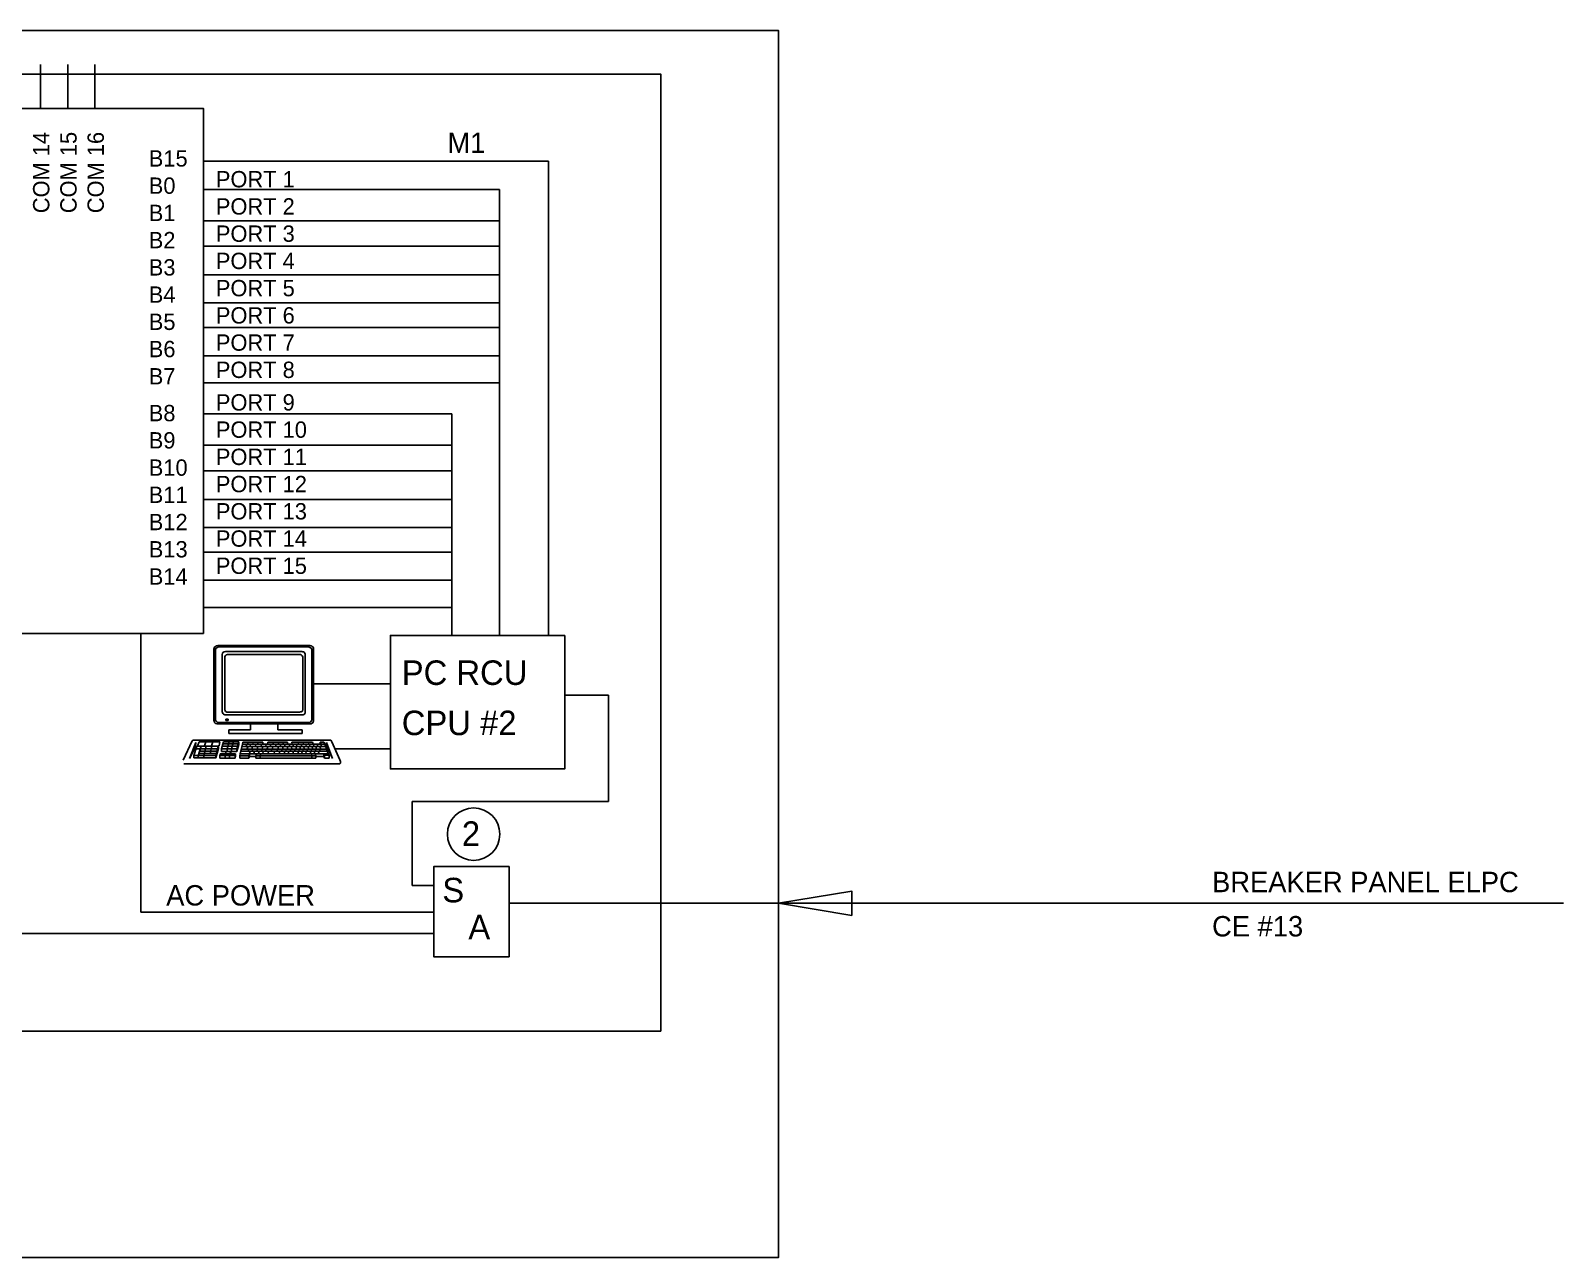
# Model space of a CAD drawing. Extents: x 0 to 2.83, y 0 to 1.83.
# Drawn here: x 0.94 to 1.721, y 0.709 to 1.335 of the extents above; entities that cross this region are included whole.
import ezdxf

# ---------------------------------------------------------------- set-up
doc = ezdxf.new("R2010")
doc.units = 0
for name, color, linetype in [('--ANNO-TEXT', 7, 'Continuous'), ('G-OBJT-NEW', 7, 'Continuous'), ('Q-SCEM', 7, 'Continuous')]:
    doc.layers.add(name, color=color, linetype=linetype)

msp = doc.modelspace()

# ---------------------------------------------------------------- linework, layer by layer
at = {"layer": 'G-OBJT-NEW'}
for p, q in [((0.94479, 1.31732), (0.94479, 1.2949)), ((0.95875, 1.31732), (0.95875, 1.2949)), ((0.97252, 1.31732), (0.97252, 1.2949)), ((1.02785, 1.26803), (1.20382, 1.26803)), ((1.20382, 1.02619), (1.20382, 1.26803)), ((1.17882, 1.25361), (1.02785, 1.25361)), ((1.17882, 1.02641), (1.17882, 1.25361)), ((1.17882, 1.23763), (1.02785, 1.23763)), ((1.17882, 1.22466), (1.02785, 1.22466)), ((1.17882, 1.21005), (1.02785, 1.21005)), ((1.17882, 1.1957), (1.02785, 1.1957)), ((1.17882, 1.18316), (1.02785, 1.18316)), ((1.17882, 1.16881), (1.02785, 1.16881)), ((1.17882, 1.15489), (1.02785, 1.15489)), ((1.20382, 1.02612), (1.20382, 1.14856)), ((1.15455, 1.13908), (1.02785, 1.13908)), ((1.15455, 1.02641), (1.15455, 1.13908)), ((1.15455, 1.12311), (1.02785, 1.12311)), ((1.15455, 1.11013), (1.02785, 1.11013)), ((1.15455, 1.09553), (1.02785, 1.09553)), ((1.15455, 1.08118), (1.02785, 1.08118)), ((1.15455, 1.06863), (1.02785, 1.06863)), ((1.15455, 1.05428), (1.02785, 1.05428)), ((1.15455, 1.04036), (1.02785, 1.04036)), ((0.99593, 1.02716), (0.99593, 0.88496)), ((1.0334, 1.01961), (1.03327, 1.01919)), ((1.03327, 1.01919), (1.03327, 0.9829)), ((1.03356, 1.02013), (1.0334, 1.01961)), ((1.03373, 1.02031), (1.03356, 1.02013)), ((1.03398, 1.02053), (1.03373, 1.02031)), ((1.0345, 1.02083), (1.03398, 1.02053)), ((1.03412, 1.01897), (1.03401, 1.01853)), ((1.03401, 1.01853), (1.03401, 0.98353)), ((1.03426, 1.01944), (1.03412, 1.01897)), ((1.03444, 1.01961), (1.03426, 1.01944)), ((1.03469, 1.01987), (1.03444, 1.01961)), ((1.0352, 1.021), (1.0345, 1.02083)), ((1.0352, 1.02012), (1.03469, 1.01987)), ((1.08215, 1.021), (1.0352, 1.021)), ((1.03586, 1.02028), (1.0352, 1.02012)), ((1.08136, 1.02028), (1.03586, 1.02028)), ((1.0376, 1.0168), (1.03751, 1.01656)), ((1.03751, 1.01656), (1.03751, 0.9874)), ((1.03767, 1.0172), (1.0376, 1.0168)), ((1.03785, 1.01738), (1.03767, 1.0172)), ((1.03817, 1.01762), (1.03785, 1.01738)), ((1.03852, 1.01778), (1.03817, 1.01762)), ((1.03908, 1.01786), (1.03852, 1.01778)), ((1.07814, 1.01786), (1.03908, 1.01786)), ((1.03944, 1.01621), (1.03908, 1.01597)), ((1.0397, 1.01629), (1.03944, 1.01621)), ((1.04023, 1.01645), (1.0397, 1.01629)), ((1.07706, 1.01645), (1.04023, 1.01645)), ((1.07746, 1.01637), (1.07706, 1.01645)), ((1.0778, 1.01621), (1.07746, 1.01637)), ((1.07832, 1.0158), (1.0778, 1.01621)), ((1.07854, 1.01778), (1.07814, 1.01786)), ((1.07897, 1.0177), (1.07854, 1.01778)), ((1.07922, 1.01753), (1.07897, 1.0177)), ((1.07949, 1.01726), (1.07922, 1.01753)), ((1.07976, 1.0168), (1.07949, 1.01726)), ((1.07984, 1.01645), (1.07976, 1.0168)), ((1.07984, 1.01637), (1.07984, 1.01645)), ((1.07984, 0.98724), (1.07984, 1.01637)), ((1.08184, 1.02018), (1.08136, 1.02028)), ((1.08216, 1.02005), (1.08184, 1.02018)), ((1.08267, 1.02089), (1.08215, 1.021)), ((1.08244, 1.01987), (1.08216, 1.02005)), ((1.0828, 1.01961), (1.08244, 1.01987)), ((1.08299, 1.02075), (1.08267, 1.02089)), ((1.08312, 1.01909), (1.0828, 1.01961)), ((1.08327, 1.02053), (1.08299, 1.02075)), ((1.08322, 1.01862), (1.08312, 1.01909)), ((1.08322, 0.98361), (1.08322, 1.01862)), ((1.08362, 1.02031), (1.08327, 1.02053)), ((1.08398, 1.01978), (1.08362, 1.02031)), ((1.08404, 1.01926), (1.08398, 1.01978)), ((1.08404, 0.98297), (1.08404, 1.01926)), ((1.03894, 1.01572), (1.03879, 1.01529)), ((1.03879, 1.01529), (1.03879, 1.0152)), ((1.03879, 1.0152), (1.03879, 0.98824)), ((1.03908, 1.01597), (1.03894, 1.01572)), ((1.07854, 1.01529), (1.07832, 1.0158)), ((1.07854, 0.98867), (1.07854, 1.01529)), ((1.12326, 1.00145), (1.08404, 1.00145)), ((1.23436, 0.9957), (1.21215, 0.9957)), ((1.23436, 0.9957), (1.23436, 0.94143)), ((1.03751, 0.9874), (1.03751, 0.98707)), ((1.03751, 0.98707), (1.0376, 0.98673)), ((1.0376, 0.98673), (1.03785, 0.98626)), ((1.03785, 0.98626), (1.03808, 0.98601)), ((1.03808, 0.98601), (1.03844, 0.98585)), ((1.03844, 0.98585), (1.03884, 0.98566)), ((1.03879, 0.98824), (1.03884, 0.98801)), ((1.03884, 0.98801), (1.03903, 0.98775)), ((1.03884, 0.98566), (1.0392, 0.98559)), ((1.03903, 0.98775), (1.0392, 0.9874)), ((1.0392, 0.9874), (1.03928, 0.98724)), ((1.0392, 0.98559), (1.07798, 0.98559)), ((1.03928, 0.98724), (1.03954, 0.98717)), ((1.03954, 0.98717), (1.03987, 0.98698)), ((1.03987, 0.98698), (1.07694, 0.98698)), ((1.07694, 0.98698), (1.07732, 0.98707)), ((1.07732, 0.98707), (1.07778, 0.98711)), ((1.07778, 0.98711), (1.07814, 0.98724)), ((1.07798, 0.98559), (1.07825, 0.98559)), ((1.07814, 0.98724), (1.07836, 0.98748)), ((1.07825, 0.98559), (1.07874, 0.98566)), ((1.07836, 0.98748), (1.07846, 0.98764)), ((1.07846, 0.98764), (1.07848, 0.98789)), ((1.07848, 0.98789), (1.07854, 0.98808)), ((1.07854, 0.98858), (1.07854, 0.98867)), ((1.07854, 0.98808), (1.07854, 0.98858)), ((1.07874, 0.98566), (1.07909, 0.98585)), ((1.07909, 0.98585), (1.07941, 0.98601)), ((1.07941, 0.98601), (1.07967, 0.98634)), ((1.07967, 0.98634), (1.07976, 0.98665)), ((1.07976, 0.98665), (1.07984, 0.98691)), ((1.07984, 0.98691), (1.07984, 0.98724)), ((1.03327, 0.9829), (1.0334, 0.98246)), ((1.0334, 0.98246), (1.03348, 0.98194)), ((1.03348, 0.98194), (1.03366, 0.98161)), ((1.03366, 0.98161), (1.0341, 0.98125)), ((1.03401, 0.98353), (1.03412, 0.98312)), ((1.0341, 0.98125), (1.03478, 0.98106)), ((1.03412, 0.98312), (1.0342, 0.9826)), ((1.0342, 0.9826), (1.03453, 0.98226)), ((1.03453, 0.98226), (1.03494, 0.98194)), ((1.03478, 0.98106), (1.03502, 0.98101)), ((1.03494, 0.98194), (1.03546, 0.98177)), ((1.03502, 0.98101), (1.08232, 0.98101)), ((1.03546, 0.98177), (1.03572, 0.98168)), ((1.03572, 0.98168), (1.08153, 0.98168)), ((1.04052, 0.98335), (1.03935, 0.98335)), ((1.03935, 0.98335), (1.03935, 0.98275)), ((1.03935, 0.98275), (1.04052, 0.98275)), ((1.04052, 0.98275), (1.04052, 0.98335)), ((1.04081, 0.97618), (1.04081, 0.97794)), ((1.04081, 0.97794), (1.05184, 0.97794)), ((1.05184, 0.97794), (1.05184, 0.98101)), ((1.06582, 0.98101), (1.06582, 0.97794)), ((1.06582, 0.97794), (1.07831, 0.97794)), ((1.07831, 0.97794), (1.07831, 0.97618)), ((1.08153, 0.98168), (1.08208, 0.98177)), ((1.08208, 0.98177), (1.08252, 0.98202)), ((1.08232, 0.98101), (1.08291, 0.98106)), ((1.08252, 0.98202), (1.0828, 0.98226)), ((1.0828, 0.98226), (1.08304, 0.98269)), ((1.08291, 0.98106), (1.08335, 0.98133)), ((1.08304, 0.98269), (1.08312, 0.98302)), ((1.08312, 0.98302), (1.08322, 0.98353)), ((1.08335, 0.98133), (1.08362, 0.9816)), ((1.08362, 0.9816), (1.08387, 0.98202)), ((1.08387, 0.98202), (1.08398, 0.98234)), ((1.08398, 0.98234), (1.08404, 0.98292)), ((1.02219, 0.97229), (1.01762, 0.96244)), ((1.02399, 0.97155), (1.0208, 0.96343)), ((1.02234, 0.97252), (1.02219, 0.97229)), ((1.02243, 0.97265), (1.02234, 0.97252)), ((1.02279, 0.97278), (1.02243, 0.97265)), ((1.09232, 0.97278), (1.02279, 0.97278)), ((1.02457, 0.9697), (1.02302, 0.9649)), ((1.02311, 0.96812), (1.02385, 0.97017)), ((1.02385, 0.97017), (1.02399, 0.97084)), ((1.02399, 0.97084), (1.02406, 0.9715)), ((1.03547, 0.9697), (1.02457, 0.9697)), ((1.02494, 0.96973), (1.02575, 0.9719)), ((1.02666, 0.96968), (1.02522, 0.96477)), ((1.02575, 0.9719), (1.03631, 0.9719)), ((1.02937, 0.96959), (1.02804, 0.96479)), ((1.02915, 0.9719), (1.02849, 0.96979)), ((1.03223, 0.96968), (1.03133, 0.9659)), ((1.03262, 0.97186), (1.03199, 0.96973)), ((1.03418, 0.9649), (1.03542, 0.96968)), ((1.03542, 0.96977), (1.03565, 0.96977)), ((1.0355, 0.96961), (1.0355, 0.96973)), ((1.0355, 0.96852), (1.0355, 0.96961)), ((1.03565, 0.96977), (1.03578, 0.96977)), ((1.03631, 0.9719), (1.03585, 0.96973)), ((1.03812, 0.97179), (1.03716, 0.96821)), ((1.03773, 0.96968), (1.03765, 0.96968)), ((1.04529, 0.96968), (1.03773, 0.96968)), ((1.03796, 0.97076), (1.03784, 0.97076)), ((1.04551, 0.97076), (1.03796, 0.97076)), ((1.04587, 0.97179), (1.03812, 0.97179)), ((1.041, 0.97179), (1.03993, 0.9682)), ((1.07831, 0.97618), (1.04081, 0.97618)), ((1.04324, 0.97179), (1.04225, 0.9682)), ((1.04492, 0.96821), (1.04587, 0.97177)), ((1.04587, 0.97045), (1.04494, 0.96695)), ((1.04587, 0.97179), (1.04587, 0.97045)), ((1.04777, 0.97072), (1.04662, 0.96579)), ((1.04778, 0.96955), (1.04767, 0.96955)), ((1.04804, 0.97167), (1.04773, 0.97063)), ((1.04786, 0.97072), (1.04777, 0.97072)), ((1.09006, 0.96955), (1.04778, 0.96955)), ((1.08971, 0.97072), (1.04786, 0.97072)), ((1.05814, 0.97167), (1.04804, 0.97167)), ((1.04997, 0.97076), (1.04968, 0.96961)), ((1.05067, 0.96959), (1.05008, 0.96818)), ((1.05068, 0.97168), (1.05038, 0.97071)), ((1.05196, 0.97072), (1.05168, 0.96961)), ((1.05289, 0.96961), (1.05257, 0.96818)), ((1.05328, 0.97167), (1.05301, 0.97071)), ((1.05467, 0.97072), (1.05443, 0.96959)), ((1.05564, 0.96959), (1.05523, 0.96814)), ((1.05579, 0.97168), (1.05552, 0.97071)), ((1.05743, 0.97072), (1.05727, 0.96959)), ((1.05819, 0.96961), (1.0579, 0.9682)), ((1.05793, 0.97063), (1.05814, 0.97167)), ((1.05821, 0.97168), (1.05821, 0.97084)), ((1.05821, 0.97084), (1.05821, 0.97071)), ((1.05993, 0.97072), (1.05977, 0.96959)), ((1.0607, 0.96952), (1.06041, 0.96827)), ((1.06073, 0.97167), (1.06058, 0.97071)), ((1.0608, 0.97167), (1.06073, 0.97167)), ((1.07072, 0.97167), (1.0608, 0.97167)), ((1.06215, 0.97072), (1.06203, 0.96961)), ((1.06328, 0.96961), (1.06317, 0.9682)), ((1.06345, 0.97167), (1.0634, 0.9708)), ((1.06484, 0.97072), (1.06479, 0.96961)), ((1.06603, 0.96961), (1.066, 0.9682)), ((1.06615, 0.97167), (1.06612, 0.9708)), ((1.06722, 0.97076), (1.06722, 0.96968)), ((1.06722, 0.96968), (1.06722, 0.96952)), ((1.06831, 0.96952), (1.06831, 0.96821)), ((1.06849, 0.97167), (1.06849, 0.9708)), ((1.06945, 0.97062), (1.06945, 0.96953)), ((1.07069, 0.96953), (1.07072, 0.96812)), ((1.07072, 0.9716), (1.07072, 0.97167)), ((1.07072, 0.97072), (1.07072, 0.9716)), ((1.07174, 0.97071), (1.07177, 0.96953)), ((1.07218, 0.97299), (1.07218, 0.97281)), ((1.07284, 0.96953), (1.07295, 0.96818)), ((1.07304, 0.97172), (1.07317, 0.97071)), ((1.07313, 0.97172), (1.07304, 0.97172)), ((1.08357, 0.97172), (1.07313, 0.97172)), ((1.07363, 0.97071), (1.07371, 0.96959)), ((1.07512, 0.96953), (1.07526, 0.96818)), ((1.07539, 0.97072), (1.0755, 0.96961)), ((1.07619, 0.97162), (1.07631, 0.97063)), ((1.07716, 0.96952), (1.07726, 0.96818)), ((1.07777, 0.97076), (1.07787, 0.96961)), ((1.07881, 0.97168), (1.07894, 0.97063)), ((1.07914, 0.96952), (1.0793, 0.96827)), ((1.08017, 0.97071), (1.08027, 0.96961)), ((1.0813, 0.96953), (1.08153, 0.96823)), ((1.08144, 0.97162), (1.08158, 0.97072)), ((1.08193, 0.97071), (1.08212, 0.96961)), ((1.08327, 0.96942), (1.08356, 0.96823)), ((1.08383, 0.97071), (1.08357, 0.97172)), ((1.08407, 0.97063), (1.08427, 0.96959)), ((1.08519, 0.96942), (1.08551, 0.96814)), ((1.08595, 0.97071), (1.08627, 0.96955)), ((1.08728, 0.96953), (1.0877, 0.96818)), ((1.08739, 0.97167), (1.08739, 0.97071)), ((1.08935, 0.97167), (1.08739, 0.97167)), ((1.08772, 0.9708), (1.08739, 0.97162)), ((1.08772, 0.97062), (1.08818, 0.96953)), ((1.08977, 0.9708), (1.08935, 0.97167)), ((1.09156, 0.96579), (1.08973, 0.9708)), ((1.09059, 0.97084), (1.09057, 0.9715)), ((1.09059, 0.97155), (1.09378, 0.96343)), ((1.09077, 0.97017), (1.09059, 0.97084)), ((1.09144, 0.96812), (1.09077, 0.97017)), ((1.09256, 0.97278), (1.09232, 0.97278)), ((1.09288, 0.97264), (1.09256, 0.97278)), ((1.09316, 0.97216), (1.09288, 0.97264)), ((1.0933, 0.97193), (1.09316, 0.97216)), ((1.09739, 0.96268), (1.0933, 0.97193)), ((1.0208, 0.96343), (1.02195, 0.96557)), ((1.02195, 0.96557), (1.02311, 0.96812)), ((1.02302, 0.9649), (1.03394, 0.9649)), ((1.02303, 0.9649), (1.02303, 0.96365)), ((1.02303, 0.96365), (1.03416, 0.96365)), ((1.02423, 0.96834), (1.03471, 0.96834)), ((1.02522, 0.96477), (1.02522, 0.96371)), ((1.02522, 0.96371), (1.02525, 0.96361)), ((1.02601, 0.9659), (1.02558, 0.9659)), ((1.03467, 0.96702), (1.02587, 0.96702)), ((1.03441, 0.9659), (1.02601, 0.9659)), ((1.02804, 0.96479), (1.02804, 0.96374)), ((1.02804, 0.96374), (1.02804, 0.96358)), ((1.03394, 0.9649), (1.03418, 0.9649)), ((1.03416, 0.96365), (1.03423, 0.96365)), ((1.0342, 0.96476), (1.0342, 0.9648)), ((1.0342, 0.96358), (1.0342, 0.96476)), ((1.03423, 0.96365), (1.0355, 0.96852)), ((1.03471, 0.96834), (1.03503, 0.96834)), ((1.03619, 0.96471), (1.03649, 0.96573)), ((1.04403, 0.96488), (1.03619, 0.96488)), ((1.03619, 0.96457), (1.03619, 0.96471)), ((1.03619, 0.96353), (1.03619, 0.96457)), ((1.03629, 0.96353), (1.03619, 0.96353)), ((1.0441, 0.96353), (1.03629, 0.96353)), ((1.03661, 0.96579), (1.03649, 0.96579)), ((1.04427, 0.96579), (1.03661, 0.96579)), ((1.03716, 0.96821), (1.04492, 0.96821)), ((1.03717, 0.9681), (1.03717, 0.9682)), ((1.03717, 0.96696), (1.03717, 0.9681)), ((1.03722, 0.96696), (1.03717, 0.96696)), ((1.04484, 0.96821), (1.03718, 0.96821)), ((1.04494, 0.96696), (1.03722, 0.96696)), ((1.03954, 0.96689), (1.0389, 0.96471)), ((1.0389, 0.96471), (1.0389, 0.96349)), ((1.03956, 0.96689), (1.03954, 0.96689)), ((1.04181, 0.96689), (1.03956, 0.96689)), ((1.03993, 0.9682), (1.03993, 0.96705)), ((1.03993, 0.96705), (1.03993, 0.96697)), ((1.04121, 0.96473), (1.04181, 0.96689)), ((1.04121, 0.96353), (1.04121, 0.96473)), ((1.04187, 0.96687), (1.04181, 0.9659)), ((1.04181, 0.9659), (1.04181, 0.96579)), ((1.04225, 0.9682), (1.04225, 0.96705)), ((1.04225, 0.96705), (1.04225, 0.96697)), ((1.0443, 0.96577), (1.044, 0.96471)), ((1.044, 0.96471), (1.044, 0.96349)), ((1.04428, 0.96457), (1.0441, 0.96353)), ((1.04428, 0.96577), (1.04428, 0.96457)), ((1.04494, 0.96811), (1.04494, 0.96818)), ((1.04494, 0.96695), (1.04494, 0.96811)), ((1.04641, 0.96476), (1.04665, 0.96581)), ((1.0465, 0.96476), (1.04641, 0.96476)), ((1.04649, 0.96479), (1.04649, 0.96357)), ((1.04649, 0.96357), (1.05105, 0.96357)), ((1.05108, 0.96476), (1.0465, 0.96476)), ((1.04662, 0.96579), (1.09138, 0.96579)), ((1.04709, 0.96708), (1.04691, 0.96708)), ((1.09105, 0.96708), (1.04709, 0.96708)), ((1.09073, 0.96818), (1.04721, 0.96818)), ((1.05108, 0.96818), (1.05064, 0.96708)), ((1.05105, 0.96357), (1.05112, 0.96357)), ((1.05137, 0.96573), (1.05108, 0.96476)), ((1.05112, 0.96477), (1.05112, 0.96374)), ((1.05112, 0.96357), (1.05133, 0.96445)), ((1.05112, 0.96374), (1.05112, 0.96357)), ((1.05179, 0.96701), (1.05137, 0.9659)), ((1.05137, 0.96442), (1.05137, 0.96573)), ((1.05151, 0.96442), (1.05137, 0.96442)), ((1.0546, 0.96442), (1.05151, 0.96442)), ((1.05303, 0.96818), (1.05277, 0.9671)), ((1.05386, 0.96705), (1.05351, 0.9659)), ((1.0546, 0.96479), (1.0551, 0.96581)), ((1.0546, 0.96479), (1.085, 0.96479)), ((1.0546, 0.96468), (1.0546, 0.96479)), ((1.0546, 0.96353), (1.0546, 0.96468)), ((1.05467, 0.96353), (1.0546, 0.96353)), ((1.08525, 0.96353), (1.05467, 0.96353)), ((1.05548, 0.96818), (1.05516, 0.9671)), ((1.05627, 0.96701), (1.05595, 0.9659)), ((1.05714, 0.96577), (1.05681, 0.96476)), ((1.05681, 0.96476), (1.05681, 0.96371)), ((1.05681, 0.96371), (1.05681, 0.96366)), ((1.05767, 0.9682), (1.05762, 0.96714)), ((1.05843, 0.96705), (1.05819, 0.96577)), ((1.05993, 0.9682), (1.05977, 0.96714)), ((1.06109, 0.96701), (1.06088, 0.9659)), ((1.06269, 0.9682), (1.0626, 0.9671)), ((1.06407, 0.9671), (1.06401, 0.96573)), ((1.06547, 0.96818), (1.06542, 0.96708)), ((1.06668, 0.96708), (1.06664, 0.96577)), ((1.06793, 0.96823), (1.06793, 0.96719)), ((1.06793, 0.96719), (1.06793, 0.96705)), ((1.06831, 0.96821), (1.06831, 0.96814)), ((1.06919, 0.96705), (1.06919, 0.96581)), ((1.06998, 0.96818), (1.07005, 0.9671)), ((1.07128, 0.96714), (1.07133, 0.96586)), ((1.07225, 0.9682), (1.07231, 0.96705)), ((1.07361, 0.96705), (1.07373, 0.96581)), ((1.07443, 0.96818), (1.07456, 0.9671)), ((1.07607, 0.96705), (1.0763, 0.96587)), ((1.07662, 0.96812), (1.07672, 0.96708)), ((1.07813, 0.96697), (1.07826, 0.96577)), ((1.07859, 0.96812), (1.07873, 0.96708)), ((1.08011, 0.96705), (1.08027, 0.96573)), ((1.08065, 0.96818), (1.08092, 0.96708)), ((1.08236, 0.96702), (1.08265, 0.9659)), ((1.08278, 0.96818), (1.08302, 0.96708)), ((1.08294, 0.96573), (1.08323, 0.96477)), ((1.08323, 0.96477), (1.08323, 0.96375)), ((1.08323, 0.96375), (1.08323, 0.96361)), ((1.08436, 0.96702), (1.08463, 0.96581)), ((1.08483, 0.96586), (1.08523, 0.96476)), ((1.08495, 0.96818), (1.08525, 0.96705)), ((1.085, 0.96479), (1.08525, 0.96477)), ((1.08523, 0.96476), (1.08525, 0.96358)), ((1.08535, 0.96432), (1.08525, 0.96432)), ((1.08525, 0.96358), (1.08525, 0.96353)), ((1.08923, 0.96432), (1.08535, 0.96432)), ((1.08639, 0.96702), (1.08687, 0.96581)), ((1.08715, 0.96818), (1.08747, 0.96705)), ((1.08959, 0.9649), (1.08923, 0.96581)), ((1.08925, 0.96577), (1.08925, 0.96437)), ((1.08925, 0.96437), (1.08925, 0.96431)), ((1.08925, 0.96431), (1.08959, 0.96349)), ((1.09194, 0.96497), (1.08954, 0.96497)), ((1.08959, 0.96349), (1.08959, 0.9649)), ((1.09193, 0.96349), (1.08959, 0.96349)), ((1.09138, 0.96579), (1.09156, 0.96579)), ((1.09266, 0.96557), (1.09144, 0.96812)), ((1.09153, 0.96587), (1.09193, 0.9649)), ((1.09193, 0.9649), (1.09193, 0.96349)), ((1.09378, 0.96343), (1.09266, 0.96557)), ((1.12326, 0.96835), (1.09489, 0.96835)), ((1.09786, 0.96185), (1.09739, 0.96268)), ((1.09786, 0.96124), (1.09786, 0.96185)), ((1.01798, 0.96062), (1.09739, 0.96062)), ((1.09739, 0.96062), (1.09763, 0.96074)), ((1.09763, 0.96074), (1.09786, 0.96098)), ((1.09786, 0.96098), (1.09786, 0.96124)), ((1.13431, 0.94143), (1.13431, 0.89865)), ((1.23436, 0.94143), (1.13431, 0.94143)), ((1.14535, 0.89865), (1.13431, 0.89865)), ((1.14535, 0.88496), (0.99593, 0.88496)), ((1.29736, 0.88956), (1.18371, 0.88956)), ((1.29736, 0.88956), (1.72134, 0.88956)), ((1.35849, 0.88956), (1.53061, 0.88956)), ((1.14535, 0.8741), (0.58553, 0.8741))]:
    msp.add_line(p, q, dxfattribs=at)
for points in [[(0.52667, 1.3124), (1.26107, 1.3124), (1.26107, 0.82434), (0.52667, 0.82434)], [(1.35849, 0.88334), (1.35849, 0.89577), (1.32117, 0.88956)]]:
    msp.add_lwpolyline(points, close=True, dxfattribs=at)
msp.add_circle((1.16567, 0.92476), 0.01335, dxfattribs=at)
at = {"layer": 'Q-SCEM'}
for points in [[(0.44325, 1.33459), (1.32117, 1.33459), (1.32117, 0.70892), (0.44325, 0.70892)], [(0.72605, 1.2949), (1.02785, 1.2949), (1.02785, 1.02716), (0.72605, 1.02716)], [(1.21215, 1.02612), (1.12326, 1.02612), (1.12326, 0.958), (1.21215, 0.958)], [(1.18371, 0.90825), (1.14535, 0.90825), (1.14535, 0.86224), (1.18371, 0.86224)]]:
    msp.add_lwpolyline(points, close=True, dxfattribs=at)

# ---------------------------------------------------------------- texts
at = {"layer": '--ANNO-TEXT'}
for s, p in [('COM 14', (0.94933, 1.24147)), ('COM 15', (0.96323, 1.24147)), ('COM 16', (0.97711, 1.24147))]:
    msp.add_text(s, height=0.008333, rotation=90, dxfattribs=at).set_placement(p)
for s, height, p in [('M1', 0.010417, (1.15232, 1.27222)), ('B15', 0.008333, (1.00001, 1.26525)), ('B0', 0.008333, (1.00001, 1.25136)), ('PORT 1', 0.008333, (1.03422, 1.25466)), ('B1', 0.008333, (1.00001, 1.23747)), ('PORT 2', 0.008333, (1.03422, 1.24077)), ('PORT 3', 0.008333, (1.03422, 1.22688)), ('B2', 0.008333, (1.00001, 1.22358)), ('PORT 4', 0.008333, (1.03422, 1.21299)), ('B3', 0.008333, (1.00001, 1.20969)), ('B4', 0.008333, (1.00001, 1.19581)), ('PORT 5', 0.008333, (1.03422, 1.1991)), ('B5', 0.008333, (1.00001, 1.18192)), ('PORT 6', 0.008333, (1.03422, 1.18521)), ('B6', 0.008333, (1.00001, 1.16803)), ('PORT 7', 0.008333, (1.03422, 1.17132)), ('PORT 8', 0.008333, (1.03422, 1.15743)), ('B7', 0.008333, (1.00001, 1.15414)), ('PORT 9', 0.008333, (1.03422, 1.14083)), ('B8', 0.008333, (1.00001, 1.13536)), ('PORT 10', 0.008333, (1.03422, 1.12693)), ('B9', 0.008333, (1.00001, 1.12147)), ('PORT 11', 0.008333, (1.03422, 1.11305)), ('B10', 0.008333, (1.00001, 1.10758)), ('B11', 0.008333, (1.00001, 1.09369)), ('PORT 12', 0.008333, (1.03422, 1.09916)), ('B12', 0.008333, (1.00001, 1.0798)), ('PORT 13', 0.008333, (1.03422, 1.08527)), ('PORT 14', 0.008333, (1.03422, 1.07138)), ('B13', 0.008333, (1.00001, 1.06591)), ('PORT 15', 0.008333, (1.03422, 1.0575)), ('B14', 0.008333, (1.00001, 1.05202)), ('PC RCU', 0.0125, (1.12902, 1.00088)), ('CPU #2', 0.0125, (1.12902, 0.97526)), ('2', 0.0125, (1.15967, 0.91879)), ('AC POWER', 0.010417, (1.00891, 0.88835)), ('S', 0.0125, (1.14969, 0.88998)), ('BREAKER PANEL ELPC', 0.0104167, (1.54222, 0.89516)), ('A', 0.0125, (1.16299, 0.87114)), ('CE #13', 0.010417, (1.54222, 0.87258))]:
    msp.add_text(s, height=height, dxfattribs=at).set_placement(p)

doc.saveas('drawing.dxf')
